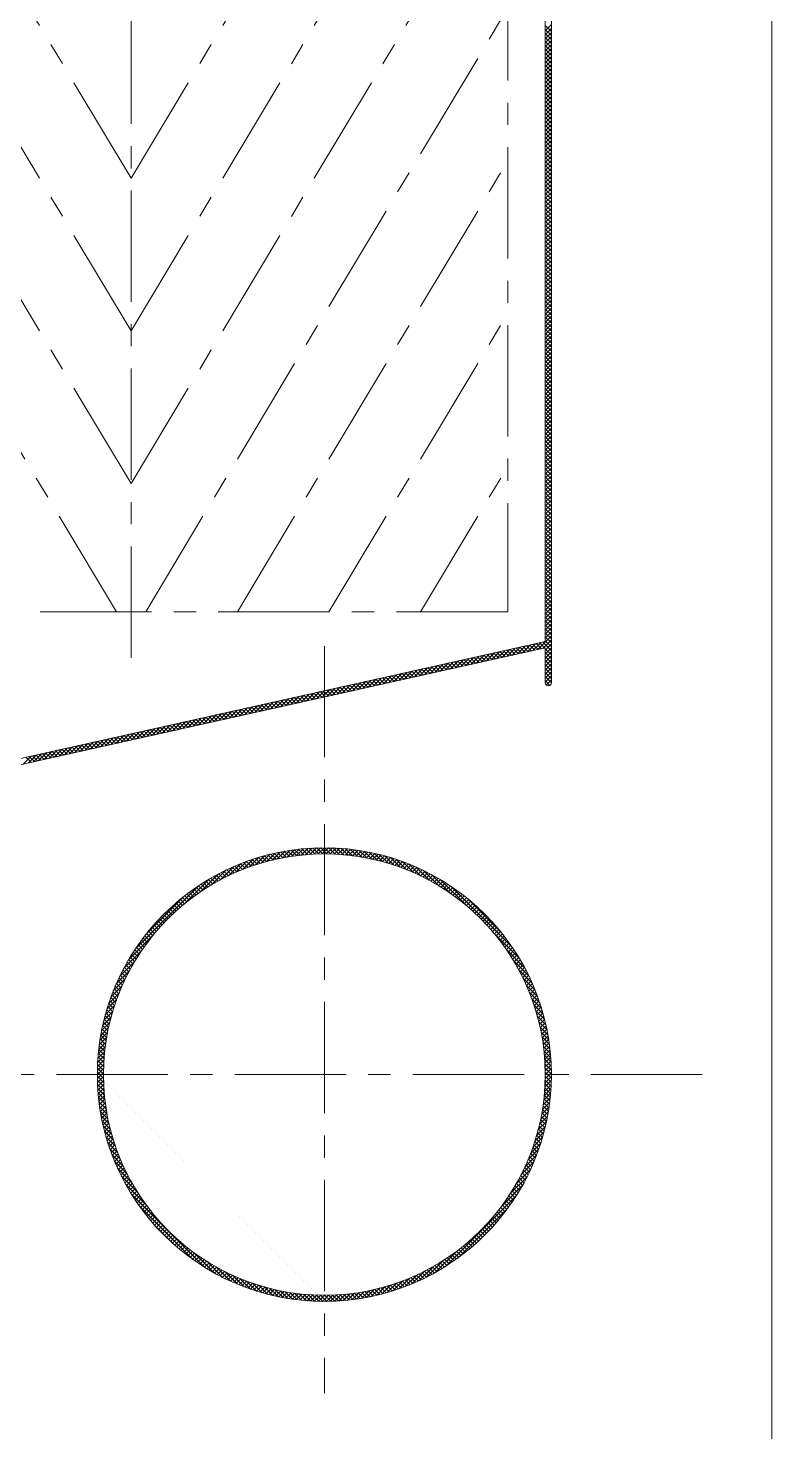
# Model space of a CAD drawing. Header units: millimetres. Extents: x 3384 to 3978, y 1077 to 1497.
# Drawn here: x 3762.8 to 3779.5, y 1134.49 to 1166.04 of the extents above; entities that cross this region are included whole.
import ezdxf

# ---------------------------------------------------------------- set-up
doc = ezdxf.new("R2010")
doc.units = ezdxf.units.MM
doc.linetypes.add('CENTERX2', pattern=[4, 2.5, -0.5, 0.5, -0.5])
for name, color, linetype, lineweight, true_color in [('1', 1, 'Continuous', 18, 0xff0000), ('2', 2, 'Continuous', 18, 0xffff00), ('3', 3, 'CENTERX2', 18, 0x00ff00)]:
    doc.layers.add(name, color=color, linetype=linetype, lineweight=lineweight, true_color=true_color)

msp = doc.modelspace()

# ---------------------------------------------------------------- hatches: boundary and pattern name
at = {"layer": '2'}
h = msp.add_hatch(dxfattribs=at)
h.set_pattern_fill('ANSI37', color=256, scale=0.02, style=0)
h.set_pattern_definition([(45, (3302.078216, 652.85658), (-0.0449012806, 0.0449012806), []), (135, (3302.078216, 652.85658), (-0.0449012806, -0.0449012806), [])])
edge = h.paths.add_edge_path(flags=0)
edge.add_line((3769.45127, 1147.62233), (3769.45127, 1147.48394))
edge.add_arc((3769.45127, 1142.52454), 4.9594, 90, 180)
edge.add_line((3764.49186, 1142.52454), (3764.35347, 1142.52454))
edge.add_arc((3769.45127, 1142.52454), 5.09779, 90, 180, ccw=False)
edge = h.paths.add_edge_path(flags=0)
edge.add_line((3769.45127, 1147.48394), (3769.45127, 1147.62233))
edge.add_arc((3769.45127, 1142.52454), 5.09779, 0, 90, ccw=False)
edge.add_line((3774.54906, 1142.52454), (3774.41067, 1142.52454))
edge.add_arc((3769.45127, 1142.52454), 4.9594, 0, 90)
edge = h.paths.add_edge_path(flags=0)
edge.add_line((3774.41067, 1142.52454), (3774.54906, 1142.52454))
edge.add_arc((3769.45127, 1142.52454), 5.09779, 270, 360, ccw=False)
edge.add_line((3769.45127, 1137.42674), (3769.45127, 1137.56513))
edge.add_arc((3769.45127, 1142.52454), 4.9594, 270, 360)
edge = h.paths.add_edge_path(flags=0)
edge.add_line((3764.35347, 1142.52454), (3764.49186, 1142.52454))
edge.add_arc((3769.45127, 1142.52454), 4.9594, 180, 270)
edge.add_line((3769.45127, 1137.56513), (3769.45127, 1137.42674))
edge.add_arc((3769.45127, 1142.52454), 5.09779, 180, 270, ccw=False)

# ---------------------------------------------------------------- linework, layer by layer
at = {"layer": '1'}
for p, q in [((3779.49994, 1198.8697), (3779.49994, 1133.61893)), ((3774.54906, 1181.12887), (3774.54906, 1151.33151)), ((3774.41067, 1180.23439), (3774.41067, 1152.25424)), ((3762.0822, 1149.50942), (3774.41067, 1152.25424)), ((3762.14022, 1149.38056), (3774.41067, 1152.11246)), ((3774.41067, 1152.11246), (3774.41067, 1151.33151))]:
    msp.add_line(p, q, dxfattribs=at)
for radius in [5.09779, 4.9594]:
    msp.add_circle((3769.45127, 1142.52454), radius, dxfattribs=at)
msp.add_arc((3774.47986, 1151.33151), 0.06919, 180, 360, dxfattribs=at)
at = {"layer": '2'}
for p, q in [((3774.41067, 1165.98375), (3774.54906, 1166.12214)), ((3774.54906, 1165.96752), (3774.41067, 1166.10591)), ((3774.41067, 1165.89395), (3774.54906, 1166.03234)), ((3774.54906, 1165.87772), (3774.41067, 1166.01611)), ((3774.41067, 1165.80415), (3774.54906, 1165.94254)), ((3774.54906, 1165.78791), (3774.41067, 1165.9263)), ((3774.41067, 1165.71434), (3774.54906, 1165.85273)), ((3774.54906, 1165.69811), (3774.41067, 1165.8365)), ((3774.41067, 1165.62454), (3774.54906, 1165.76293)), ((3774.54906, 1165.60831), (3774.41067, 1165.7467)), ((3774.41067, 1165.53474), (3774.54906, 1165.67313)), ((3774.54906, 1165.51851), (3774.41067, 1165.6569)), ((3774.41067, 1165.44494), (3774.54906, 1165.58332)), ((3774.54906, 1165.4287), (3774.41067, 1165.56709)), ((3774.41067, 1165.35513), (3774.54906, 1165.49352)), ((3774.54906, 1165.3389), (3774.41067, 1165.47729)), ((3774.41067, 1165.26533), (3774.54906, 1165.40372)), ((3774.54906, 1165.2491), (3774.41067, 1165.38749)), ((3774.41067, 1165.17553), (3774.54906, 1165.31392)), ((3774.54906, 1165.1593), (3774.41067, 1165.29769)), ((3774.41067, 1165.08573), (3774.54906, 1165.22411)), ((3774.54906, 1165.06949), (3774.41067, 1165.20788)), ((3774.41067, 1164.99592), (3774.54906, 1165.13431)), ((3774.54906, 1164.97969), (3774.41067, 1165.11808)), ((3774.41067, 1164.90612), (3774.54906, 1165.04451)), ((3774.54906, 1164.88989), (3774.41067, 1165.02828)), ((3774.41067, 1164.81632), (3774.54906, 1164.95471)), ((3774.54906, 1164.80009), (3774.41067, 1164.93848)), ((3774.41067, 1164.72651), (3774.54906, 1164.8649)), ((3774.54906, 1164.71028), (3774.41067, 1164.84867)), ((3774.41067, 1164.63671), (3774.54906, 1164.7751)), ((3774.54906, 1164.62048), (3774.41067, 1164.75887)), ((3774.41067, 1164.54691), (3774.54906, 1164.6853)), ((3774.54906, 1164.53068), (3774.41067, 1164.66907)), ((3774.41067, 1164.45711), (3774.54906, 1164.5955)), ((3774.54906, 1164.44088), (3774.41067, 1164.57927)), ((3774.41067, 1164.3673), (3774.54906, 1164.50569)), ((3774.54906, 1164.35107), (3774.41067, 1164.48946)), ((3774.41067, 1164.2775), (3774.54906, 1164.41589)), ((3774.54906, 1164.26127), (3774.41067, 1164.39966)), ((3774.41067, 1164.1877), (3774.54906, 1164.32609)), ((3774.54906, 1164.17147), (3774.41067, 1164.30986)), ((3774.41067, 1164.0979), (3774.54906, 1164.23629)), ((3774.54906, 1164.08167), (3774.41067, 1164.22006)), ((3774.41067, 1164.00809), (3774.54906, 1164.14648)), ((3774.54906, 1163.99186), (3774.41067, 1164.13025)), ((3774.41067, 1163.91829), (3774.54906, 1164.05668)), ((3774.54906, 1163.90206), (3774.41067, 1164.04045)), ((3774.41067, 1163.82849), (3774.54906, 1163.96688)), ((3774.54906, 1163.81226), (3774.41067, 1163.95065)), ((3774.41067, 1163.73869), (3774.54906, 1163.87708)), ((3774.54906, 1163.72246), (3774.41067, 1163.86085)), ((3774.41067, 1163.64888), (3774.54906, 1163.78727)), ((3774.54906, 1163.63265), (3774.41067, 1163.77104)), ((3774.41067, 1163.55908), (3774.54906, 1163.69747)), ((3774.54906, 1163.54285), (3774.41067, 1163.68124)), ((3774.41067, 1163.46928), (3774.54906, 1163.60767)), ((3774.54906, 1163.45305), (3774.41067, 1163.59144)), ((3774.41067, 1163.37948), (3774.54906, 1163.51787)), ((3774.54906, 1163.36325), (3774.41067, 1163.50164)), ((3774.41067, 1163.28967), (3774.54906, 1163.42806)), ((3774.54906, 1163.27344), (3774.41067, 1163.41183)), ((3774.41067, 1163.19987), (3774.54906, 1163.33826)), ((3774.54906, 1163.18364), (3774.41067, 1163.32203)), ((3774.41067, 1163.11007), (3774.54906, 1163.24846)), ((3774.54906, 1163.09384), (3774.41067, 1163.23223)), ((3774.41067, 1163.02027), (3774.54906, 1163.15866)), ((3774.54906, 1163.00404), (3774.41067, 1163.14242)), ((3774.41067, 1162.93046), (3774.54906, 1163.06885)), ((3774.54906, 1162.91423), (3774.41067, 1163.05262)), ((3774.41067, 1162.84066), (3774.54906, 1162.97905)), ((3774.54906, 1162.82443), (3774.41067, 1162.96282)), ((3774.41067, 1162.75086), (3774.54906, 1162.88925)), ((3774.54906, 1162.73463), (3774.41067, 1162.87302)), ((3774.41067, 1162.66106), (3774.54906, 1162.79945)), ((3774.54906, 1162.64483), (3774.41067, 1162.78321)), ((3774.41067, 1162.57125), (3774.54906, 1162.70964)), ((3774.54906, 1162.55502), (3774.41067, 1162.69341)), ((3774.41067, 1162.48145), (3774.54906, 1162.61984)), ((3774.54906, 1162.46522), (3774.41067, 1162.60361)), ((3774.41067, 1162.39165), (3774.54906, 1162.53004)), ((3774.54906, 1162.37542), (3774.41067, 1162.51381)), ((3774.41067, 1162.30185), (3774.54906, 1162.44024)), ((3774.54906, 1162.28561), (3774.41067, 1162.424)), ((3774.41067, 1162.21204), (3774.54906, 1162.35043)), ((3774.54906, 1162.19581), (3774.41067, 1162.3342)), ((3774.41067, 1162.12224), (3774.54906, 1162.26063)), ((3774.54906, 1162.10601), (3774.41067, 1162.2444)), ((3774.41067, 1162.03244), (3774.54906, 1162.17083)), ((3774.54906, 1162.01621), (3774.41067, 1162.1546)), ((3774.41067, 1161.94264), (3774.54906, 1162.08103)), ((3774.54906, 1161.9264), (3774.41067, 1162.06479)), ((3774.41067, 1161.85283), (3774.54906, 1161.99122)), ((3774.54906, 1161.8366), (3774.41067, 1161.97499)), ((3774.41067, 1161.76303), (3774.54906, 1161.90142)), ((3774.54906, 1161.7468), (3774.41067, 1161.88519)), ((3774.41067, 1161.67323), (3774.54906, 1161.81162)), ((3774.54906, 1161.657), (3774.41067, 1161.79539)), ((3774.41067, 1161.58343), (3774.54906, 1161.72181)), ((3774.54906, 1161.56719), (3774.41067, 1161.70558)), ((3774.41067, 1161.49362), (3774.54906, 1161.63201)), ((3774.54906, 1161.47739), (3774.41067, 1161.61578)), ((3774.41067, 1161.40382), (3774.54906, 1161.54221)), ((3774.54906, 1161.38759), (3774.41067, 1161.52598)), ((3774.41067, 1161.31402), (3774.54906, 1161.45241)), ((3774.54906, 1161.29779), (3774.41067, 1161.43618)), ((3774.41067, 1161.22422), (3774.54906, 1161.3626)), ((3774.54906, 1161.20798), (3774.41067, 1161.34637)), ((3774.41067, 1161.13441), (3774.54906, 1161.2728)), ((3774.54906, 1161.11818), (3774.41067, 1161.25657)), ((3774.41067, 1161.04461), (3774.54906, 1161.183)), ((3774.54906, 1161.02838), (3774.41067, 1161.16677)), ((3774.41067, 1160.95481), (3774.54906, 1161.0932)), ((3774.54906, 1160.93858), (3774.41067, 1161.07697)), ((3774.41067, 1160.865), (3774.54906, 1161.00339)), ((3774.54906, 1160.84877), (3774.41067, 1160.98716)), ((3774.41067, 1160.7752), (3774.54906, 1160.91359)), ((3774.54906, 1160.75897), (3774.41067, 1160.89736)), ((3774.41067, 1160.6854), (3774.54906, 1160.82379)), ((3774.54906, 1160.66917), (3774.41067, 1160.80756)), ((3774.41067, 1160.5956), (3774.54906, 1160.73399)), ((3774.54906, 1160.57937), (3774.41067, 1160.71776)), ((3774.41067, 1160.50579), (3774.54906, 1160.64418)), ((3774.54906, 1160.48956), (3774.41067, 1160.62795)), ((3774.41067, 1160.41599), (3774.54906, 1160.55438)), ((3774.54906, 1160.39976), (3774.41067, 1160.53815)), ((3774.41067, 1160.32619), (3774.54906, 1160.46458)), ((3774.54906, 1160.30996), (3774.41067, 1160.44835)), ((3774.41067, 1160.23639), (3774.54906, 1160.37478)), ((3774.54906, 1160.22016), (3774.41067, 1160.35855)), ((3774.41067, 1160.14658), (3774.54906, 1160.28497)), ((3774.54906, 1160.13035), (3774.41067, 1160.26874)), ((3774.41067, 1160.05678), (3774.54906, 1160.19517)), ((3774.54906, 1160.04055), (3774.41067, 1160.17894)), ((3774.41067, 1159.96698), (3774.54906, 1160.10537)), ((3774.54906, 1159.95075), (3774.41067, 1160.08914)), ((3774.41067, 1159.87718), (3774.54906, 1160.01557)), ((3774.54906, 1159.86095), (3774.41067, 1159.99934)), ((3774.41067, 1159.78737), (3774.54906, 1159.92576)), ((3774.54906, 1159.77114), (3774.41067, 1159.90953)), ((3774.41067, 1159.69757), (3774.54906, 1159.83596)), ((3774.54906, 1159.68134), (3774.41067, 1159.81973)), ((3774.41067, 1159.60777), (3774.54906, 1159.74616)), ((3774.54906, 1159.59154), (3774.41067, 1159.72993)), ((3774.41067, 1159.51797), (3774.54906, 1159.65636)), ((3774.54906, 1159.50174), (3774.41067, 1159.64012)), ((3774.41067, 1159.42816), (3774.54906, 1159.56655)), ((3774.54906, 1159.41193), (3774.41067, 1159.55032)), ((3774.41067, 1159.33836), (3774.54906, 1159.47675)), ((3774.54906, 1159.32213), (3774.41067, 1159.46052)), ((3774.41067, 1159.24856), (3774.54906, 1159.38695)), ((3774.54906, 1159.23233), (3774.41067, 1159.37072)), ((3774.41067, 1159.15876), (3774.54906, 1159.29715)), ((3774.54906, 1159.14253), (3774.41067, 1159.28091)), ((3774.41067, 1159.06895), (3774.54906, 1159.20734)), ((3774.54906, 1159.05272), (3774.41067, 1159.19111)), ((3774.41067, 1158.97915), (3774.54906, 1159.11754)), ((3774.54906, 1158.96292), (3774.41067, 1159.10131)), ((3774.41067, 1158.88935), (3774.54906, 1159.02774)), ((3774.54906, 1158.87312), (3774.41067, 1159.01151)), ((3774.41067, 1158.79955), (3774.54906, 1158.93794)), ((3774.54906, 1158.78331), (3774.41067, 1158.9217)), ((3774.41067, 1158.70974), (3774.54906, 1158.84813)), ((3774.54906, 1158.69351), (3774.41067, 1158.8319)), ((3774.41067, 1158.61994), (3774.54906, 1158.75833)), ((3774.54906, 1158.60371), (3774.41067, 1158.7421)), ((3774.41067, 1158.53014), (3774.54906, 1158.66853)), ((3774.54906, 1158.51391), (3774.41067, 1158.6523)), ((3774.41067, 1158.44034), (3774.54906, 1158.57873)), ((3774.54906, 1158.4241), (3774.41067, 1158.56249)), ((3774.41067, 1158.35053), (3774.54906, 1158.48892)), ((3774.54906, 1158.3343), (3774.41067, 1158.47269)), ((3774.41067, 1158.26073), (3774.54906, 1158.39912)), ((3774.54906, 1158.2445), (3774.41067, 1158.38289)), ((3774.41067, 1158.17093), (3774.54906, 1158.30932)), ((3774.54906, 1158.1547), (3774.41067, 1158.29309)), ((3774.41067, 1158.08113), (3774.54906, 1158.21951)), ((3774.54906, 1158.06489), (3774.41067, 1158.20328)), ((3774.41067, 1157.99132), (3774.54906, 1158.12971)), ((3774.54906, 1157.97509), (3774.41067, 1158.11348)), ((3774.41067, 1157.90152), (3774.54906, 1158.03991)), ((3774.54906, 1157.88529), (3774.41067, 1158.02368)), ((3774.41067, 1157.81172), (3774.54906, 1157.95011)), ((3774.54906, 1157.79549), (3774.41067, 1157.93388)), ((3774.41067, 1157.72192), (3774.54906, 1157.8603)), ((3774.54906, 1157.70568), (3774.41067, 1157.84407)), ((3774.41067, 1157.63211), (3774.54906, 1157.7705)), ((3774.54906, 1157.61588), (3774.41067, 1157.75427)), ((3774.41067, 1157.54231), (3774.54906, 1157.6807)), ((3774.54906, 1157.52608), (3774.41067, 1157.66447)), ((3774.41067, 1157.45251), (3774.54906, 1157.5909)), ((3774.54906, 1157.43628), (3774.41067, 1157.57467)), ((3774.41067, 1157.3627), (3774.54906, 1157.50109)), ((3774.54906, 1157.34647), (3774.41067, 1157.48486)), ((3774.41067, 1157.2729), (3774.54906, 1157.41129)), ((3774.54906, 1157.25667), (3774.41067, 1157.39506)), ((3774.41067, 1157.1831), (3774.54906, 1157.32149)), ((3774.54906, 1157.16687), (3774.41067, 1157.30526)), ((3774.41067, 1157.0933), (3774.54906, 1157.23169)), ((3774.54906, 1157.07707), (3774.41067, 1157.21546)), ((3774.41067, 1157.00349), (3774.54906, 1157.14188)), ((3774.54906, 1156.98726), (3774.41067, 1157.12565)), ((3774.41067, 1156.91369), (3774.54906, 1157.05208)), ((3774.54906, 1156.89746), (3774.41067, 1157.03585)), ((3774.41067, 1156.82389), (3774.54906, 1156.96228)), ((3774.54906, 1156.80766), (3774.41067, 1156.94605)), ((3774.41067, 1156.73409), (3774.54906, 1156.87248)), ((3774.54906, 1156.71786), (3774.41067, 1156.85625)), ((3774.41067, 1156.64428), (3774.54906, 1156.78267)), ((3774.54906, 1156.62805), (3774.41067, 1156.76644)), ((3774.41067, 1156.55448), (3774.54906, 1156.69287)), ((3774.54906, 1156.53825), (3774.41067, 1156.67664)), ((3774.41067, 1156.46468), (3774.54906, 1156.60307)), ((3774.54906, 1156.44845), (3774.41067, 1156.58684)), ((3774.41067, 1156.37488), (3774.54906, 1156.51327)), ((3774.54906, 1156.35865), (3774.41067, 1156.49704)), ((3774.41067, 1156.28507), (3774.54906, 1156.42346)), ((3774.54906, 1156.26884), (3774.41067, 1156.40723)), ((3774.41067, 1156.19527), (3774.54906, 1156.33366)), ((3774.54906, 1156.17904), (3774.41067, 1156.31743)), ((3774.41067, 1156.10547), (3774.54906, 1156.24386)), ((3774.54906, 1156.08924), (3774.41067, 1156.22763)), ((3774.41067, 1156.01567), (3774.54906, 1156.15406)), ((3774.54906, 1155.99944), (3774.41067, 1156.13783)), ((3774.41067, 1155.92586), (3774.54906, 1156.06425)), ((3774.54906, 1155.90963), (3774.41067, 1156.04802)), ((3774.41067, 1155.83606), (3774.54906, 1155.97445)), ((3774.54906, 1155.81983), (3774.41067, 1155.95822)), ((3774.41067, 1155.74626), (3774.54906, 1155.88465)), ((3774.54906, 1155.73003), (3774.41067, 1155.86842)), ((3774.41067, 1155.65646), (3774.54906, 1155.79485)), ((3774.54906, 1155.64023), (3774.41067, 1155.77861)), ((3774.41067, 1155.56665), (3774.54906, 1155.70504)), ((3774.54906, 1155.55042), (3774.41067, 1155.68881)), ((3774.41067, 1155.47685), (3774.54906, 1155.61524)), ((3774.54906, 1155.46062), (3774.41067, 1155.59901)), ((3774.41067, 1155.38705), (3774.54906, 1155.52544)), ((3774.54906, 1155.37082), (3774.41067, 1155.50921)), ((3774.41067, 1155.29725), (3774.54906, 1155.43564)), ((3774.54906, 1155.28102), (3774.41067, 1155.4194)), ((3774.41067, 1155.20744), (3774.54906, 1155.34583)), ((3774.54906, 1155.19121), (3774.41067, 1155.3296)), ((3774.41067, 1155.11764), (3774.54906, 1155.25603)), ((3774.54906, 1155.10141), (3774.41067, 1155.2398)), ((3774.41067, 1155.02784), (3774.54906, 1155.16623)), ((3774.54906, 1155.01161), (3774.41067, 1155.15)), ((3774.41067, 1154.93804), (3774.54906, 1155.07643)), ((3774.54906, 1154.9218), (3774.41067, 1155.06019)), ((3774.41067, 1154.84823), (3774.54906, 1154.98662)), ((3774.54906, 1154.832), (3774.41067, 1154.97039)), ((3774.41067, 1154.75843), (3774.54906, 1154.89682)), ((3774.54906, 1154.7422), (3774.41067, 1154.88059)), ((3774.41067, 1154.66863), (3774.54906, 1154.80702)), ((3774.54906, 1154.6524), (3774.41067, 1154.79079)), ((3774.41067, 1154.57883), (3774.54906, 1154.71722)), ((3774.54906, 1154.56259), (3774.41067, 1154.70098)), ((3774.41067, 1154.48902), (3774.54906, 1154.62741)), ((3774.54906, 1154.47279), (3774.41067, 1154.61118)), ((3774.41067, 1154.39922), (3774.54906, 1154.53761)), ((3774.54906, 1154.38299), (3774.41067, 1154.52138)), ((3774.41067, 1154.30942), (3774.54906, 1154.44781)), ((3774.54906, 1154.29319), (3774.41067, 1154.43158)), ((3774.41067, 1154.21962), (3774.54906, 1154.358)), ((3774.54906, 1154.20338), (3774.41067, 1154.34177)), ((3774.41067, 1154.12981), (3774.54906, 1154.2682)), ((3774.54906, 1154.11358), (3774.41067, 1154.25197)), ((3774.41067, 1154.04001), (3774.54906, 1154.1784)), ((3774.54906, 1154.02378), (3774.41067, 1154.16217)), ((3774.41067, 1153.95021), (3774.54906, 1154.0886)), ((3774.54906, 1153.93398), (3774.41067, 1154.07237)), ((3774.41067, 1153.86041), (3774.54906, 1153.99879)), ((3774.54906, 1153.84417), (3774.41067, 1153.98256)), ((3774.41067, 1153.7706), (3774.54906, 1153.90899)), ((3774.54906, 1153.75437), (3774.41067, 1153.89276)), ((3774.41067, 1153.6808), (3774.54906, 1153.81919)), ((3774.54906, 1153.66457), (3774.41067, 1153.80296)), ((3774.41067, 1153.591), (3774.54906, 1153.72939)), ((3774.54906, 1153.57477), (3774.41067, 1153.71316)), ((3774.41067, 1153.50119), (3774.54906, 1153.63958)), ((3774.54906, 1153.48496), (3774.41067, 1153.62335)), ((3774.41067, 1153.41139), (3774.54906, 1153.54978)), ((3774.54906, 1153.39516), (3774.41067, 1153.53355)), ((3774.41067, 1153.32159), (3774.54906, 1153.45998)), ((3774.54906, 1153.30536), (3774.41067, 1153.44375)), ((3774.41067, 1153.23179), (3774.54906, 1153.37018)), ((3774.54906, 1153.21556), (3774.41067, 1153.35395)), ((3774.41067, 1153.14198), (3774.54906, 1153.28037)), ((3774.54906, 1153.12575), (3774.41067, 1153.26414)), ((3774.41067, 1153.05218), (3774.54906, 1153.19057)), ((3774.54906, 1153.03595), (3774.41067, 1153.17434)), ((3774.41067, 1152.96238), (3774.54906, 1153.10077)), ((3774.54906, 1152.94615), (3774.41067, 1153.08454)), ((3774.41067, 1152.87258), (3774.54906, 1153.01097)), ((3774.54906, 1152.85635), (3774.41067, 1152.99474)), ((3774.41067, 1152.78277), (3774.54906, 1152.92116)), ((3774.54906, 1152.76654), (3774.41067, 1152.90493)), ((3774.41067, 1152.69297), (3774.54906, 1152.83136)), ((3774.54906, 1152.67674), (3774.41067, 1152.81513)), ((3774.41067, 1152.60317), (3774.54906, 1152.74156)), ((3774.54906, 1152.58694), (3774.41067, 1152.72533)), ((3774.41067, 1152.51337), (3774.54906, 1152.65176)), ((3774.54906, 1152.49714), (3774.41067, 1152.63553)), ((3774.24151, 1152.0748), (3774.54906, 1152.38235)), ((3774.35703, 1152.10052), (3774.54906, 1152.29255)), ((3774.41067, 1152.42356), (3774.54906, 1152.56195)), ((3774.54906, 1152.40733), (3774.41067, 1152.54572)), ((3774.41067, 1152.33376), (3774.54906, 1152.47215)), ((3774.54906, 1152.31753), (3774.41067, 1152.45592)), ((3774.54906, 1152.22773), (3774.41067, 1152.36612)), ((3772.97076, 1151.79188), (3773.15314, 1151.97426)), ((3773.08628, 1151.8176), (3773.26867, 1151.99998)), ((3773.29604, 1151.8643), (3773.18008, 1151.98026)), ((3773.20181, 1151.84332), (3773.38419, 1152.0257)), ((3773.36949, 1151.88065), (3773.25353, 1151.99661)), ((3773.31733, 1151.86904), (3773.49971, 1152.05142)), ((3773.44294, 1151.897), (3773.32698, 1152.01297)), ((3773.51639, 1151.91336), (3773.40043, 1152.02932)), ((3773.43285, 1151.89476), (3773.61524, 1152.07714)), ((3773.58984, 1151.92971), (3773.47388, 1152.04567)), ((3773.66329, 1151.94606), (3773.54733, 1152.06202)), ((3773.54837, 1151.92048), (3773.73076, 1152.10286)), ((3773.73674, 1151.96242), (3773.62078, 1152.07838)), ((3773.6639, 1151.9462), (3773.84628, 1152.12858)), ((3773.81019, 1151.97877), (3773.69423, 1152.09473)), ((3773.88364, 1151.99512), (3773.76768, 1152.11108)), ((3773.77942, 1151.97192), (3773.9618, 1152.1543)), ((3773.95709, 1152.01147), (3773.84113, 1152.12744)), ((3773.89494, 1151.99764), (3774.07733, 1152.18002)), ((3774.03054, 1152.02783), (3773.91458, 1152.14379)), ((3774.10399, 1152.04418), (3773.98803, 1152.16014)), ((3774.01046, 1152.02336), (3774.19285, 1152.20574)), ((3774.17744, 1152.06053), (3774.06148, 1152.17649)), ((3774.12599, 1152.04908), (3774.30837, 1152.23146)), ((3774.25089, 1152.07689), (3774.13493, 1152.19285)), ((3774.32434, 1152.09324), (3774.20838, 1152.2092)), ((3774.39779, 1152.10959), (3774.28183, 1152.22555)), ((3774.54906, 1152.04812), (3774.35528, 1152.24191)), ((3774.54906, 1152.13793), (3774.41067, 1152.27631)), ((3774.41067, 1152.06435), (3774.54906, 1152.20274)), ((3774.41067, 1151.97455), (3774.54906, 1152.11294)), ((3774.54906, 1151.95832), (3774.41067, 1152.09671)), ((3774.41067, 1151.88475), (3774.54906, 1152.02314)), ((3774.54906, 1151.86852), (3774.41067, 1152.00691)), ((3771.58449, 1151.48324), (3771.76687, 1151.66562)), ((3771.70001, 1151.50896), (3771.8824, 1151.69134)), ((3771.82705, 1151.53724), (3771.71109, 1151.6532)), ((3771.9005, 1151.55359), (3771.78454, 1151.66955)), ((3771.81553, 1151.53468), (3771.99792, 1151.71706)), ((3771.97395, 1151.56995), (3771.85799, 1151.68591)), ((3771.93106, 1151.5604), (3772.11344, 1151.74278)), ((3772.0474, 1151.5863), (3771.93144, 1151.70226)), ((3772.12085, 1151.60265), (3772.00489, 1151.71861)), ((3772.04658, 1151.58612), (3772.22896, 1151.7685)), ((3772.1943, 1151.61901), (3772.07834, 1151.73497)), ((3772.26775, 1151.63536), (3772.15179, 1151.75132)), ((3772.1621, 1151.61184), (3772.34449, 1151.79422)), ((3772.3412, 1151.65171), (3772.22524, 1151.76767)), ((3772.27762, 1151.63756), (3772.46001, 1151.81994)), ((3772.41465, 1151.66806), (3772.29869, 1151.78402)), ((3772.4881, 1151.68442), (3772.37214, 1151.80038)), ((3772.39315, 1151.66328), (3772.57553, 1151.84566)), ((3772.56155, 1151.70077), (3772.44559, 1151.81673)), ((3772.50867, 1151.689), (3772.69105, 1151.87138)), ((3772.635, 1151.71712), (3772.51904, 1151.83308)), ((3772.70845, 1151.73348), (3772.59249, 1151.84944)), ((3772.62419, 1151.71472), (3772.80658, 1151.8971)), ((3772.7819, 1151.74983), (3772.66593, 1151.86579)), ((3772.85534, 1151.76618), (3772.73938, 1151.88214)), ((3772.73972, 1151.74044), (3772.9221, 1151.92282)), ((3772.92879, 1151.78253), (3772.81283, 1151.89849)), ((3772.85524, 1151.76616), (3773.03762, 1151.94854)), ((3773.00224, 1151.79889), (3772.88628, 1151.91485)), ((3773.07569, 1151.81524), (3772.95973, 1151.9312)), ((3773.14914, 1151.83159), (3773.03318, 1151.94755)), ((3773.22259, 1151.84795), (3773.10663, 1151.96391)), ((3774.41067, 1151.79495), (3774.54906, 1151.93334)), ((3774.54906, 1151.77872), (3774.41067, 1151.9171)), ((3774.41067, 1151.70514), (3774.54906, 1151.84353)), ((3774.54906, 1151.68891), (3774.41067, 1151.8273)), ((3774.41067, 1151.61534), (3774.54906, 1151.75373)), ((3774.54906, 1151.59911), (3774.41067, 1151.7375)), ((3774.41067, 1151.52554), (3774.54906, 1151.66393)), ((3770.19822, 1151.1746), (3770.3806, 1151.35698)), ((3770.31374, 1151.20032), (3770.49612, 1151.3827)), ((3770.43151, 1151.22654), (3770.31555, 1151.3425)), ((3770.50496, 1151.24289), (3770.389, 1151.35885)), ((3770.42926, 1151.22604), (3770.61165, 1151.40842)), ((3770.57841, 1151.25924), (3770.46245, 1151.3752)), ((3770.65186, 1151.27559), (3770.53589, 1151.39155)), ((3770.54479, 1151.25176), (3770.72717, 1151.43414)), ((3770.7253, 1151.29195), (3770.60934, 1151.40791)), ((3770.66031, 1151.27748), (3770.84269, 1151.45986)), ((3770.79875, 1151.3083), (3770.68279, 1151.42426)), ((3770.8722, 1151.32465), (3770.75624, 1151.44061)), ((3770.77583, 1151.3032), (3770.95821, 1151.48558)), ((3770.94565, 1151.34101), (3770.82969, 1151.45697)), ((3770.89135, 1151.32892), (3771.07374, 1151.5113)), ((3771.0191, 1151.35736), (3770.90314, 1151.47332)), ((3771.09255, 1151.37371), (3770.97659, 1151.48967)), ((3771.00688, 1151.35464), (3771.18926, 1151.53702)), ((3771.166, 1151.39006), (3771.05004, 1151.50602)), ((3771.1224, 1151.38036), (3771.30478, 1151.56274)), ((3771.23945, 1151.40642), (3771.12349, 1151.52238)), ((3771.3129, 1151.42277), (3771.19694, 1151.53873)), ((3771.23792, 1151.40608), (3771.42031, 1151.58846)), ((3771.38635, 1151.43912), (3771.27039, 1151.55508)), ((3771.4598, 1151.45548), (3771.34384, 1151.57144)), ((3771.35344, 1151.4318), (3771.53583, 1151.61418)), ((3771.53325, 1151.47183), (3771.41729, 1151.58779)), ((3771.46897, 1151.45752), (3771.65135, 1151.6399)), ((3771.6067, 1151.48818), (3771.49074, 1151.60414)), ((3771.68015, 1151.50453), (3771.56419, 1151.6205)), ((3771.7536, 1151.52089), (3771.63764, 1151.63685)), ((3774.54906, 1151.50931), (3774.41067, 1151.6477)), ((3774.41067, 1151.43574), (3774.54906, 1151.57413)), ((3774.54906, 1151.4195), (3774.41067, 1151.55789)), ((3774.41067, 1151.34593), (3774.54906, 1151.48432)), ((3774.54904, 1151.32973), (3774.41067, 1151.46809)), ((3774.51629, 1151.27267), (3774.41067, 1151.37829)), ((3774.43412, 1151.27958), (3774.54906, 1151.39452)), ((3768.69642, 1150.84023), (3768.87881, 1151.02262)), ((3768.81195, 1150.86595), (3768.99433, 1151.04834)), ((3769.03596, 1150.91583), (3768.92, 1151.03179)), ((3768.92747, 1150.89167), (3769.10985, 1151.07406)), ((3769.10941, 1150.93218), (3768.99345, 1151.04814)), ((3769.04299, 1150.9174), (3769.22538, 1151.09978)), ((3769.18286, 1150.94854), (3769.0669, 1151.0645)), ((3769.25631, 1150.96489), (3769.14035, 1151.08085)), ((3769.15851, 1150.94312), (3769.3409, 1151.1255)), ((3769.32976, 1150.98124), (3769.2138, 1151.0972)), ((3769.27404, 1150.96884), (3769.45642, 1151.15122)), ((3769.40321, 1150.99759), (3769.28725, 1151.11356)), ((3769.47666, 1151.01395), (3769.3607, 1151.12991)), ((3769.38956, 1150.99456), (3769.57194, 1151.17694)), ((3769.55011, 1151.0303), (3769.43415, 1151.14626)), ((3769.50508, 1151.02028), (3769.68747, 1151.20266)), ((3769.62356, 1151.04665), (3769.5076, 1151.16261)), ((3769.69701, 1151.06301), (3769.58105, 1151.17897)), ((3769.6206, 1151.046), (3769.80299, 1151.22838)), ((3769.77046, 1151.07936), (3769.6545, 1151.19532)), ((3769.84391, 1151.09571), (3769.72795, 1151.21167)), ((3769.73613, 1151.07172), (3769.91851, 1151.2541)), ((3769.91736, 1151.11207), (3769.8014, 1151.22803)), ((3769.85165, 1151.09744), (3770.03403, 1151.27982)), ((3769.99081, 1151.12842), (3769.87485, 1151.24438)), ((3770.06426, 1151.14477), (3769.9483, 1151.26073)), ((3769.96717, 1151.12316), (3770.14956, 1151.30554)), ((3770.13771, 1151.16112), (3770.02175, 1151.27708)), ((3770.08269, 1151.14888), (3770.26508, 1151.33126)), ((3770.21116, 1151.17748), (3770.0952, 1151.29344)), ((3770.28461, 1151.19383), (3770.16865, 1151.30979)), ((3770.35806, 1151.21018), (3770.2421, 1151.32614)), ((3774.51833, 1151.27398), (3774.53739, 1151.29304)), ((3767.31015, 1150.53159), (3767.49254, 1150.71398)), ((3767.42567, 1150.55731), (3767.60806, 1150.7397)), ((3767.56697, 1150.58877), (3767.45101, 1150.70473)), ((3767.64042, 1150.60513), (3767.52446, 1150.72109)), ((3767.5412, 1150.58303), (3767.72358, 1150.76542)), ((3767.71387, 1150.62148), (3767.59791, 1150.73744)), ((3767.65672, 1150.60875), (3767.8391, 1150.79114)), ((3767.78732, 1150.63783), (3767.67136, 1150.75379)), ((3767.86077, 1150.65418), (3767.74481, 1150.77014)), ((3767.77224, 1150.63447), (3767.95463, 1150.81686)), ((3767.93422, 1150.67054), (3767.81826, 1150.7865)), ((3767.88776, 1150.66019), (3768.07015, 1150.84258)), ((3768.00767, 1150.68689), (3767.89171, 1150.80285)), ((3768.08112, 1150.70324), (3767.96516, 1150.8192)), ((3768.00329, 1150.68591), (3768.18567, 1150.8683)), ((3768.15457, 1150.7196), (3768.03861, 1150.83556)), ((3768.22802, 1150.73595), (3768.11206, 1150.85191)), ((3768.11881, 1150.71163), (3768.30119, 1150.89402)), ((3768.30147, 1150.7523), (3768.18551, 1150.86826)), ((3768.23433, 1150.73735), (3768.41672, 1150.91974)), ((3768.37492, 1150.76865), (3768.25896, 1150.88461)), ((3768.44837, 1150.78501), (3768.33241, 1150.90097)), ((3768.34986, 1150.76307), (3768.53224, 1150.94546)), ((3768.52182, 1150.80136), (3768.40585, 1150.91732)), ((3768.46538, 1150.78879), (3768.64776, 1150.97118)), ((3768.59526, 1150.81771), (3768.4793, 1150.93367)), ((3768.66871, 1150.83407), (3768.55275, 1150.95003)), ((3768.5809, 1150.81451), (3768.76328, 1150.9969)), ((3768.74216, 1150.85042), (3768.6262, 1150.96638)), ((3768.81561, 1150.86677), (3768.69965, 1150.98273)), ((3768.88906, 1150.88312), (3768.7731, 1150.99908)), ((3768.96251, 1150.89948), (3768.84655, 1151.01544)), ((3765.92388, 1150.22295), (3766.10626, 1150.40534)), ((3766.0394, 1150.24867), (3766.22179, 1150.43106)), ((3766.17143, 1150.27807), (3766.05547, 1150.39403)), ((3766.24488, 1150.29442), (3766.12892, 1150.41038)), ((3766.15492, 1150.27439), (3766.33731, 1150.45678)), ((3766.31833, 1150.31077), (3766.20237, 1150.42673)), ((3766.27045, 1150.30011), (3766.45283, 1150.4825)), ((3766.39178, 1150.32713), (3766.27581, 1150.44309)), ((3766.46522, 1150.34348), (3766.34926, 1150.45944)), ((3766.38597, 1150.32583), (3766.56835, 1150.50822)), ((3766.53867, 1150.35983), (3766.42271, 1150.47579)), ((3766.61212, 1150.37618), (3766.49616, 1150.49214)), ((3766.50149, 1150.35155), (3766.68388, 1150.53394)), ((3766.68557, 1150.39254), (3766.56961, 1150.5085)), ((3766.61702, 1150.37727), (3766.7994, 1150.55966)), ((3766.75902, 1150.40889), (3766.64306, 1150.52485)), ((3766.83247, 1150.42524), (3766.71651, 1150.5412)), ((3766.73254, 1150.40299), (3766.91492, 1150.58538)), ((3766.90592, 1150.4416), (3766.78996, 1150.55756)), ((3766.84806, 1150.42871), (3767.03044, 1150.6111)), ((3766.97937, 1150.45795), (3766.86341, 1150.57391)), ((3767.05282, 1150.4743), (3766.93686, 1150.59026)), ((3766.96358, 1150.45443), (3767.14597, 1150.63682)), ((3767.12627, 1150.49065), (3767.01031, 1150.60662)), ((3767.07911, 1150.48015), (3767.26149, 1150.66254)), ((3767.19972, 1150.50701), (3767.08376, 1150.62297)), ((3767.27317, 1150.52336), (3767.15721, 1150.63932)), ((3767.19463, 1150.50587), (3767.37701, 1150.68826)), ((3767.34662, 1150.53971), (3767.23066, 1150.65567)), ((3767.42007, 1150.55607), (3767.30411, 1150.67203)), ((3767.49352, 1150.57242), (3767.37756, 1150.68838)), ((3764.53761, 1149.91431), (3764.71999, 1150.0967)), ((3764.65313, 1149.94003), (3764.83551, 1150.12242)), ((3764.77588, 1149.96736), (3764.65992, 1150.08332)), ((3764.84933, 1149.98371), (3764.73337, 1150.09968)), ((3764.76865, 1149.96575), (3764.95104, 1150.14814)), ((3764.92278, 1150.00007), (3764.80682, 1150.11603)), ((3764.99623, 1150.01642), (3764.88027, 1150.13238)), ((3764.88418, 1149.99147), (3765.06656, 1150.17386)), ((3765.06968, 1150.03277), (3764.95372, 1150.14873)), ((3764.9997, 1150.01719), (3765.18208, 1150.19958)), ((3765.14313, 1150.04913), (3765.02717, 1150.16509)), ((3765.21658, 1150.06548), (3765.10062, 1150.18144)), ((3765.11522, 1150.04291), (3765.29761, 1150.2253)), ((3765.29003, 1150.08183), (3765.17407, 1150.19779)), ((3765.23074, 1150.06863), (3765.41313, 1150.25102)), ((3765.36348, 1150.09818), (3765.24752, 1150.21415)), ((3765.43693, 1150.11454), (3765.32097, 1150.2305)), ((3765.34627, 1150.09435), (3765.52865, 1150.27674)), ((3765.51038, 1150.13089), (3765.39442, 1150.24685)), ((3765.46179, 1150.12007), (3765.64417, 1150.30246)), ((3765.58383, 1150.14724), (3765.46787, 1150.2632)), ((3765.65728, 1150.1636), (3765.54132, 1150.27956)), ((3765.57731, 1150.14579), (3765.7597, 1150.32818)), ((3765.73073, 1150.17995), (3765.61477, 1150.29591)), ((3765.80418, 1150.1963), (3765.68822, 1150.31226)), ((3765.69283, 1150.17151), (3765.87522, 1150.3539)), ((3765.87763, 1150.21266), (3765.76167, 1150.32862)), ((3765.80836, 1150.19723), (3765.99074, 1150.37962)), ((3765.95108, 1150.22901), (3765.83512, 1150.34497)), ((3766.02453, 1150.24536), (3765.90857, 1150.36132)), ((3766.09798, 1150.26171), (3765.98202, 1150.37767)), ((3763.03581, 1149.57995), (3763.2182, 1149.76234)), ((3763.15134, 1149.60567), (3763.33372, 1149.78806)), ((3763.38034, 1149.65666), (3763.26438, 1149.77262)), ((3763.26686, 1149.63139), (3763.44924, 1149.81378)), ((3763.45379, 1149.67301), (3763.33783, 1149.78897)), ((3763.38238, 1149.65711), (3763.56477, 1149.8395)), ((3763.52724, 1149.68936), (3763.41128, 1149.80532)), ((3763.60069, 1149.70572), (3763.48473, 1149.82168)), ((3763.4979, 1149.68283), (3763.68029, 1149.86522)), ((3763.67414, 1149.72207), (3763.55818, 1149.83803)), ((3763.61343, 1149.70855), (3763.79581, 1149.89094)), ((3763.74759, 1149.73842), (3763.63163, 1149.85438)), ((3763.82104, 1149.75477), (3763.70508, 1149.87073)), ((3763.72895, 1149.73427), (3763.91133, 1149.91666)), ((3763.89449, 1149.77113), (3763.77853, 1149.88709)), ((3763.84447, 1149.75999), (3764.02686, 1149.94238)), ((3763.96794, 1149.78748), (3763.85198, 1149.90344)), ((3764.04139, 1149.80383), (3763.92543, 1149.91979)), ((3763.95999, 1149.78571), (3764.14238, 1149.9681)), ((3764.11484, 1149.82019), (3763.99888, 1149.93615)), ((3764.18829, 1149.83654), (3764.07233, 1149.9525)), ((3764.07552, 1149.81143), (3764.2579, 1149.99382)), ((3764.26174, 1149.85289), (3764.14577, 1149.96885)), ((3764.19104, 1149.83715), (3764.37342, 1150.01954)), ((3764.33518, 1149.86924), (3764.21922, 1149.9852)), ((3764.40863, 1149.8856), (3764.29267, 1150.00156)), ((3764.30656, 1149.86287), (3764.48895, 1150.04526)), ((3764.48208, 1149.90195), (3764.36612, 1150.01791)), ((3764.42209, 1149.88859), (3764.60447, 1150.07098)), ((3764.55553, 1149.9183), (3764.43957, 1150.03426)), ((3764.62898, 1149.93466), (3764.51302, 1150.05062)), ((3764.70243, 1149.95101), (3764.58647, 1150.06697)), ((3762.68925, 1149.50279), (3762.87163, 1149.68517)), ((3762.86619, 1149.54219), (3762.75023, 1149.65815)), ((3762.80477, 1149.52851), (3762.98715, 1149.71089)), ((3762.93964, 1149.55854), (3762.82368, 1149.6745)), ((3763.01309, 1149.57489), (3762.89713, 1149.69085)), ((3762.92029, 1149.55423), (3763.10268, 1149.73662)), ((3763.08654, 1149.59124), (3762.97058, 1149.70721)), ((3763.15999, 1149.6076), (3763.04403, 1149.72356)), ((3763.23344, 1149.62395), (3763.11748, 1149.73991)), ((3763.30689, 1149.6403), (3763.19093, 1149.75626))]:
    msp.add_line(p, q, dxfattribs=at)
at = {"layer": '3'}
for p, q in [((3765.11127, 1151.89225), (3765.11127, 1181.74263)), ((3773.56969, 1179.36753), (3773.56969, 1152.9272)), ((3765.11127, 1162.67187), (3756.65127, 1176.78675)), ((3765.11127, 1162.67187), (3773.56969, 1176.78412)), ((3765.11127, 1159.24051), (3756.65127, 1173.35539)), ((3765.11127, 1159.24051), (3773.56969, 1173.35276)), ((3765.11127, 1155.80915), (3756.65127, 1169.92403)), ((3765.11127, 1155.80915), (3773.56969, 1169.9214)), ((3764.78197, 1152.9272), (3756.65127, 1166.49267)), ((3765.44057, 1152.9272), (3773.56969, 1166.49004)), ((3767.49721, 1152.9272), (3773.56969, 1163.05868)), ((3769.55386, 1152.9272), (3773.56969, 1159.62732)), ((3771.6105, 1152.9272), (3773.56969, 1156.19596)), ((3773.56969, 1152.9272), (3739.73284, 1152.9272)), ((3769.45127, 1152.15588), (3769.45127, 1135.36659)), ((3777.93764, 1142.52454), (3734.07018, 1142.52454))]:
    msp.add_line(p, q, dxfattribs=at)

doc.saveas('drawing.dxf')
